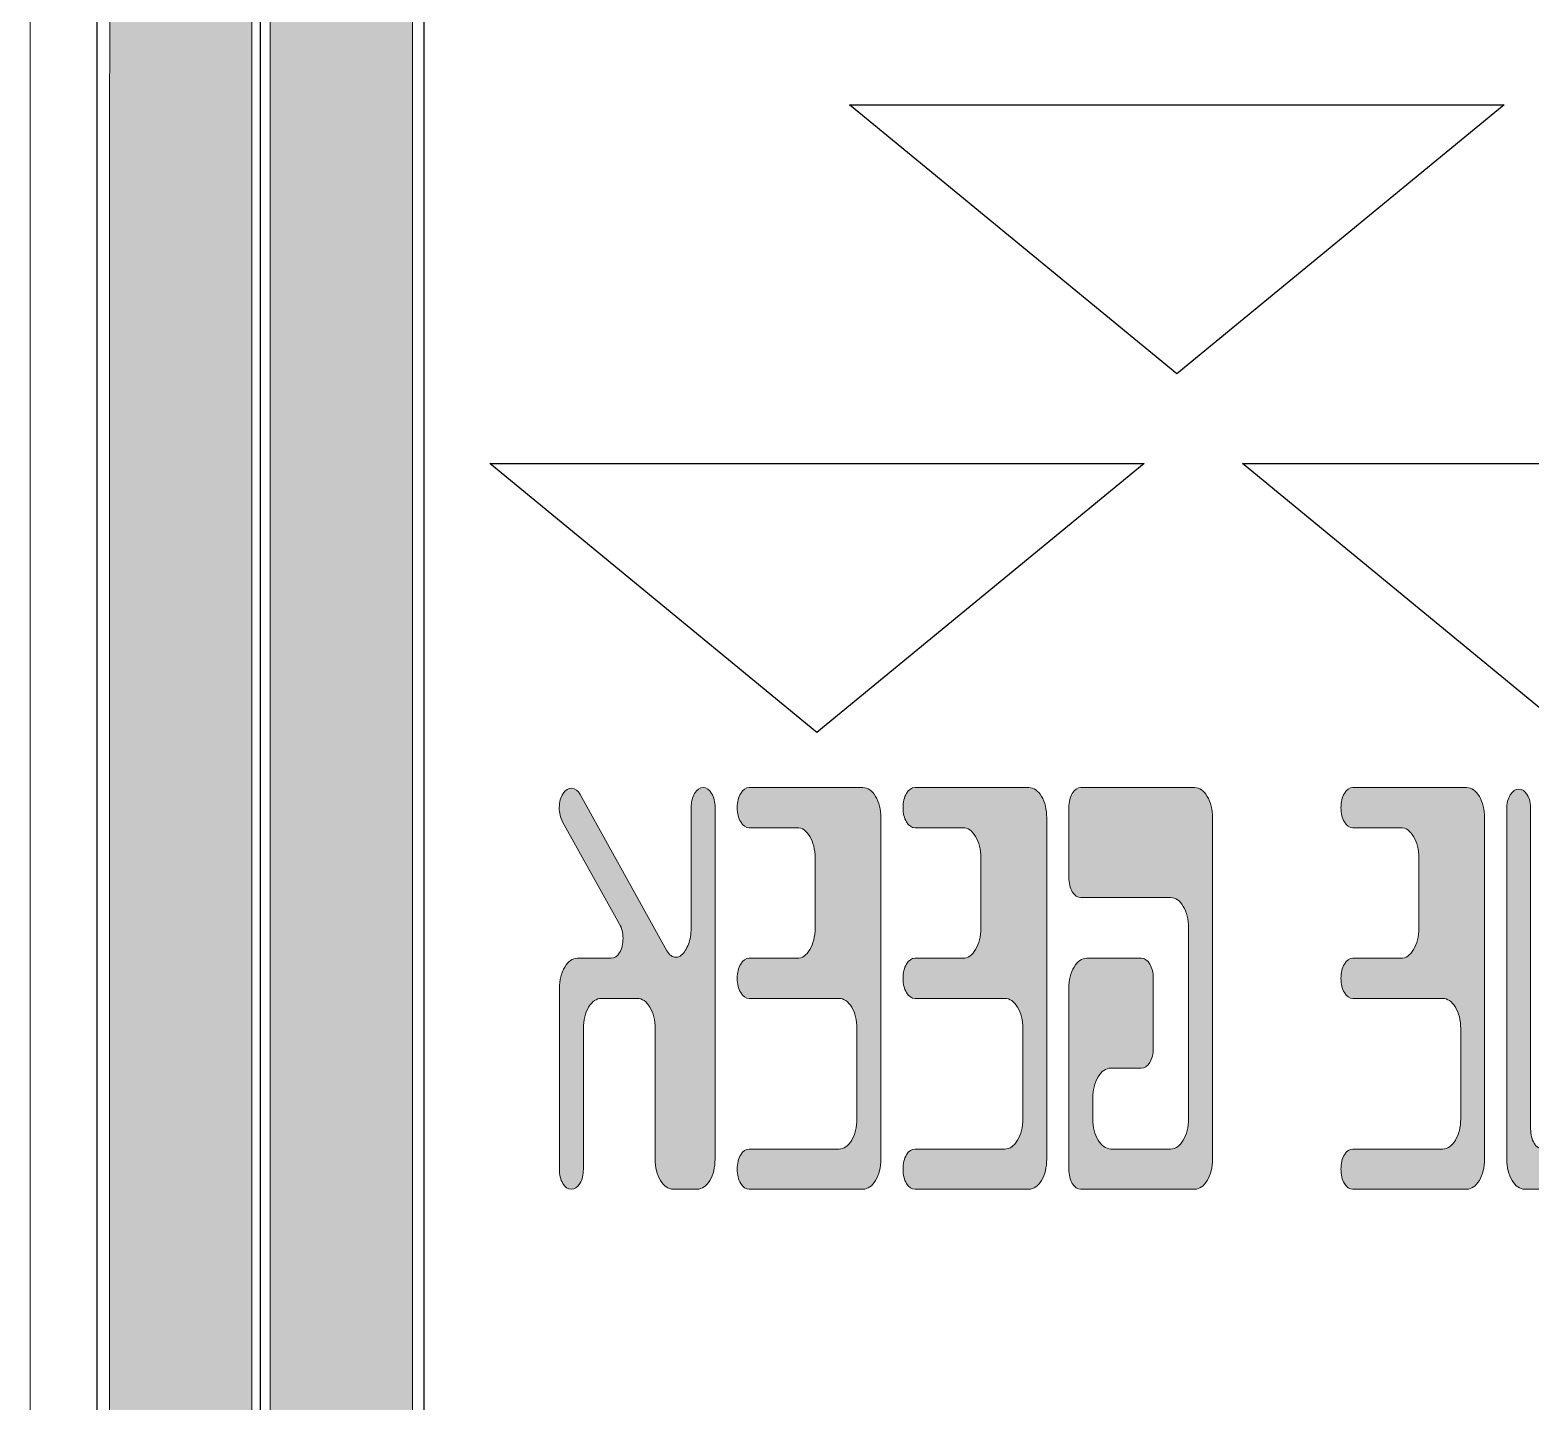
# Model space of a CAD drawing. Header units: millimetres. Extents: x 0 to 62, y -117 to 0.
# Drawn here: x 0 to 22.37, y -96.54 to -76.09 of the extents above; entities that cross this region are included whole.
import ezdxf

# ---------------------------------------------------------------- set-up
doc = ezdxf.new("R2010")
doc.units = ezdxf.units.MM
doc.header["$MEASUREMENT"] = 0
doc.layers.add('GLOSS-V', color=7, linetype='Continuous')
doc.layers.add('Layer 4', color=7, linetype='Continuous')

# ---------------------------------------------------------------- blocks, each defined once
blk = doc.blocks.new('block 3')
at = {"layer": 'GLOSS-V', "true_color": 0x010101}
h = blk.add_hatch(color=178, dxfattribs=at)
h.dxf.hatch_style = 2
edge = h.paths.add_edge_path()
edge.add_spline(control_points=[(7.892, -93.072), (7.892, -93.072), (7.892, -90.377), (7.892, -90.377), (7.892, -90.253), (7.918, -90.146), (7.971, -90.059), (8.023, -89.972), (8.086, -89.928), (8.16, -89.928), (8.16, -89.928), (8.661, -89.928), (8.661, -89.928), (8.712, -89.928), (8.755, -89.899), (8.789, -89.842), (8.823, -89.785), (8.84, -89.714), (8.84, -89.629), (8.84, -89.549), (8.823, -89.479), (8.786, -89.419), (8.786, -89.419), (7.937, -87.892), (7.937, -87.892), (7.904, -87.832), (7.889, -87.761), (7.89, -87.679), (7.891, -87.597), (7.91, -87.528), (7.946, -87.473), (7.982, -87.418), (8.025, -87.392), (8.076, -87.394), (8.126, -87.397), (8.168, -87.428), (8.201, -87.488), (8.201, -87.488), (9.493, -89.816), (9.493, -89.816), (9.532, -89.881), (9.577, -89.913), (9.627, -89.913), (9.66, -89.913), (9.687, -89.903), (9.708, -89.883), (9.752, -89.843), (9.788, -89.788), (9.815, -89.719), (9.842, -89.649), (9.855, -89.569), (9.855, -89.479), (9.855, -89.479), (9.855, -87.683), (9.855, -87.683), (9.855, -87.598), (9.873, -87.527), (9.907, -87.47), (9.941, -87.412), (9.983, -87.383), (10.034, -87.383), (10.084, -87.383), (10.127, -87.412), (10.161, -87.47), (10.195, -87.527), (10.212, -87.598), (10.212, -87.683), (10.212, -87.683), (10.212, -92.922), (10.212, -92.922), (10.212, -93.047), (10.186, -93.153), (10.134, -93.24), (10.082, -93.327), (10.019, -93.371), (9.945, -93.371), (9.945, -93.371), (9.588, -93.371), (9.588, -93.371), (9.513, -93.371), (9.45, -93.327), (9.398, -93.24), (9.346, -93.153), (9.32, -93.047), (9.32, -92.922), (9.32, -92.922), (9.32, -90.976), (9.32, -90.976), (9.32, -90.851), (9.294, -90.745), (9.242, -90.658), (9.19, -90.571), (9.127, -90.527), (9.052, -90.527), (9.052, -90.527), (8.517, -90.527), (8.517, -90.527), (8.443, -90.527), (8.379, -90.571), (8.327, -90.658), (8.275, -90.745), (8.249, -90.851), (8.249, -90.976), (8.249, -90.976), (8.249, -93.072), (8.249, -93.072), (8.249, -93.156), (8.232, -93.228), (8.197, -93.285), (8.162, -93.342), (8.119, -93.371), (8.068, -93.371), (8.017, -93.371), (7.975, -93.342), (7.942, -93.285), (7.909, -93.228), (7.892, -93.156), (7.892, -93.072)], knot_values=[0, 0, 0, 0, 1, 1, 1, 2, 2, 2, 3, 3, 3, 4, 4, 4, 5, 5, 5, 6, 6, 6, 7, 7, 7, 8, 8, 8, 9, 9, 9, 10, 10, 10, 11, 11, 11, 12, 12, 12, 13, 13, 13, 14, 14, 14, 15, 15, 15, 16, 16, 16, 17, 17, 17, 18, 18, 18, 19, 19, 19, 20, 20, 20, 21, 21, 21, 22, 22, 22, 23, 23, 23, 24, 24, 24, 25, 25, 25, 26, 26, 26, 27, 27, 27, 28, 28, 28, 29, 29, 29, 30, 30, 30, 31, 31, 31, 32, 32, 32, 33, 33, 33, 34, 34, 34, 35, 35, 35, 36, 36, 36, 37, 37, 37, 38, 38, 38, 39, 39, 39, 39], degree=3, periodic=1)
h = blk.add_hatch(color=178, dxfattribs=at)
h.dxf.hatch_style = 2
edge = h.paths.add_edge_path()
edge.add_spline(control_points=[(10.594, -92.858), (10.628, -92.801), (10.67, -92.772), (10.721, -92.772), (10.721, -92.772), (12.06, -92.772), (12.06, -92.772), (12.134, -92.772), (12.197, -92.729), (12.249, -92.641), (12.301, -92.554), (12.327, -92.448), (12.327, -92.323), (12.327, -92.323), (12.327, -90.976), (12.327, -90.976), (12.327, -90.851), (12.301, -90.745), (12.249, -90.658), (12.197, -90.571), (12.134, -90.527), (12.06, -90.527), (12.06, -90.527), (10.721, -90.527), (10.721, -90.527), (10.67, -90.527), (10.628, -90.498), (10.594, -90.441), (10.56, -90.383), (10.542, -90.312), (10.542, -90.227), (10.542, -90.143), (10.56, -90.072), (10.594, -90.014), (10.628, -89.957), (10.67, -89.928), (10.721, -89.928), (10.721, -89.928), (11.435, -89.928), (11.435, -89.928), (11.509, -89.928), (11.572, -89.885), (11.624, -89.797), (11.676, -89.71), (11.703, -89.604), (11.703, -89.479), (11.703, -89.479), (11.703, -88.431), (11.703, -88.431), (11.703, -88.306), (11.676, -88.2), (11.624, -88.113), (11.572, -88.026), (11.509, -87.982), (11.435, -87.982), (11.435, -87.982), (10.721, -87.982), (10.721, -87.982), (10.67, -87.982), (10.628, -87.954), (10.594, -87.896), (10.56, -87.839), (10.542, -87.768), (10.542, -87.683), (10.542, -87.598), (10.56, -87.527), (10.594, -87.47), (10.628, -87.412), (10.67, -87.383), (10.721, -87.383), (10.721, -87.383), (12.416, -87.383), (12.416, -87.383), (12.491, -87.383), (12.554, -87.427), (12.606, -87.514), (12.658, -87.602), (12.684, -87.708), (12.684, -87.832), (12.684, -87.832), (12.684, -92.922), (12.684, -92.922), (12.684, -93.047), (12.658, -93.153), (12.606, -93.24), (12.554, -93.327), (12.491, -93.371), (12.416, -93.371), (12.416, -93.371), (10.721, -93.371), (10.721, -93.371), (10.67, -93.371), (10.628, -93.342), (10.594, -93.285), (10.56, -93.228), (10.542, -93.156), (10.542, -93.072), (10.542, -92.987), (10.56, -92.916), (10.594, -92.858)], knot_values=[0, 0, 0, 0, 1, 1, 1, 2, 2, 2, 3, 3, 3, 4, 4, 4, 5, 5, 5, 6, 6, 6, 7, 7, 7, 8, 8, 8, 9, 9, 9, 10, 10, 10, 11, 11, 11, 12, 12, 12, 13, 13, 13, 14, 14, 14, 15, 15, 15, 16, 16, 16, 17, 17, 17, 18, 18, 18, 19, 19, 19, 20, 20, 20, 21, 21, 21, 22, 22, 22, 23, 23, 23, 24, 24, 24, 25, 25, 25, 26, 26, 26, 27, 27, 27, 28, 28, 28, 29, 29, 29, 30, 30, 30, 31, 31, 31, 32, 32, 32, 33, 33, 33, 33], degree=3, periodic=1)
h = blk.add_hatch(color=178, dxfattribs=at)
h.dxf.hatch_style = 2
edge = h.paths.add_edge_path()
edge.add_spline(control_points=[(13.066, -92.858), (13.1, -92.801), (13.142, -92.772), (13.193, -92.772), (13.193, -92.772), (14.531, -92.772), (14.531, -92.772), (14.606, -92.772), (14.669, -92.729), (14.721, -92.641), (14.773, -92.554), (14.799, -92.448), (14.799, -92.323), (14.799, -92.323), (14.799, -90.976), (14.799, -90.976), (14.799, -90.851), (14.773, -90.745), (14.721, -90.658), (14.669, -90.571), (14.606, -90.527), (14.531, -90.527), (14.531, -90.527), (13.193, -90.527), (13.193, -90.527), (13.142, -90.527), (13.1, -90.498), (13.066, -90.441), (13.031, -90.383), (13.014, -90.312), (13.014, -90.227), (13.014, -90.143), (13.031, -90.072), (13.066, -90.014), (13.1, -89.957), (13.142, -89.928), (13.193, -89.928), (13.193, -89.928), (13.907, -89.928), (13.907, -89.928), (13.981, -89.928), (14.044, -89.885), (14.096, -89.797), (14.148, -89.71), (14.175, -89.604), (14.175, -89.479), (14.175, -89.479), (14.175, -88.431), (14.175, -88.431), (14.175, -88.306), (14.148, -88.2), (14.096, -88.113), (14.044, -88.026), (13.981, -87.982), (13.907, -87.982), (13.907, -87.982), (13.193, -87.982), (13.193, -87.982), (13.142, -87.982), (13.1, -87.954), (13.066, -87.896), (13.031, -87.839), (13.014, -87.768), (13.014, -87.683), (13.014, -87.598), (13.031, -87.527), (13.066, -87.47), (13.1, -87.412), (13.142, -87.383), (13.193, -87.383), (13.193, -87.383), (14.888, -87.383), (14.888, -87.383), (14.963, -87.383), (15.026, -87.427), (15.078, -87.514), (15.13, -87.602), (15.156, -87.708), (15.156, -87.832), (15.156, -87.832), (15.156, -92.922), (15.156, -92.922), (15.156, -93.047), (15.13, -93.153), (15.078, -93.24), (15.026, -93.327), (14.963, -93.371), (14.888, -93.371), (14.888, -93.371), (13.193, -93.371), (13.193, -93.371), (13.142, -93.371), (13.1, -93.342), (13.066, -93.285), (13.031, -93.228), (13.014, -93.156), (13.014, -93.072), (13.014, -92.987), (13.031, -92.916), (13.066, -92.858)], knot_values=[0, 0, 0, 0, 1, 1, 1, 2, 2, 2, 3, 3, 3, 4, 4, 4, 5, 5, 5, 6, 6, 6, 7, 7, 7, 8, 8, 8, 9, 9, 9, 10, 10, 10, 11, 11, 11, 12, 12, 12, 13, 13, 13, 14, 14, 14, 15, 15, 15, 16, 16, 16, 17, 17, 17, 18, 18, 18, 19, 19, 19, 20, 20, 20, 21, 21, 21, 22, 22, 22, 23, 23, 23, 24, 24, 24, 25, 25, 25, 26, 26, 26, 27, 27, 27, 28, 28, 28, 29, 29, 29, 30, 30, 30, 31, 31, 31, 32, 32, 32, 33, 33, 33, 33], degree=3, periodic=1)
h = blk.add_hatch(color=178, dxfattribs=at)
h.dxf.hatch_style = 2
edge = h.paths.add_edge_path()
edge.add_spline(control_points=[(15.486, -93.072), (15.486, -93.072), (15.486, -90.376), (15.486, -90.376), (15.486, -90.252), (15.512, -90.146), (15.564, -90.059), (15.616, -89.972), (15.679, -89.928), (15.754, -89.928), (15.754, -89.928), (16.566, -89.928), (16.566, -89.928), (16.616, -89.928), (16.659, -89.957), (16.693, -90.014), (16.727, -90.071), (16.744, -90.142), (16.744, -90.226), (16.744, -90.226), (16.744, -91.269), (16.744, -91.269), (16.744, -91.354), (16.727, -91.425), (16.693, -91.482), (16.659, -91.539), (16.616, -91.567), (16.566, -91.567), (16.566, -91.567), (16.111, -91.567), (16.111, -91.567), (16.036, -91.567), (15.973, -91.611), (15.921, -91.698), (15.869, -91.786), (15.843, -91.892), (15.843, -92.016), (15.843, -92.016), (15.843, -92.323), (15.843, -92.323), (15.843, -92.448), (15.869, -92.553), (15.921, -92.638), (15.973, -92.722), (16.036, -92.767), (16.111, -92.772), (16.111, -92.772), (17.003, -92.772), (17.003, -92.772), (17.077, -92.772), (17.14, -92.729), (17.192, -92.641), (17.244, -92.554), (17.271, -92.447), (17.271, -92.322), (17.271, -92.322), (17.271, -89.473), (17.271, -89.473), (17.271, -89.348), (17.244, -89.241), (17.192, -89.154), (17.14, -89.066), (17.077, -89.023), (17.003, -89.023), (17.003, -89.023), (15.664, -89.023), (15.664, -89.023), (15.614, -89.023), (15.571, -88.994), (15.537, -88.937), (15.503, -88.88), (15.486, -88.809), (15.486, -88.725), (15.486, -88.725), (15.486, -87.681), (15.486, -87.681), (15.486, -87.597), (15.503, -87.526), (15.537, -87.469), (15.571, -87.412), (15.614, -87.383), (15.664, -87.383), (15.664, -87.383), (17.36, -87.383), (17.36, -87.383), (17.434, -87.383), (17.497, -87.427), (17.549, -87.514), (17.602, -87.602), (17.628, -87.708), (17.628, -87.832), (17.628, -87.832), (17.628, -92.922), (17.628, -92.922), (17.628, -93.047), (17.602, -93.153), (17.549, -93.24), (17.497, -93.327), (17.434, -93.371), (17.36, -93.371), (17.36, -93.371), (15.664, -93.371), (15.664, -93.371), (15.614, -93.371), (15.571, -93.342), (15.537, -93.285), (15.503, -93.228), (15.486, -93.157), (15.486, -93.072)], knot_values=[0, 0, 0, 0, 1, 1, 1, 2, 2, 2, 3, 3, 3, 4, 4, 4, 5, 5, 5, 6, 6, 6, 7, 7, 7, 8, 8, 8, 9, 9, 9, 10, 10, 10, 11, 11, 11, 12, 12, 12, 13, 13, 13, 14, 14, 14, 15, 15, 15, 16, 16, 16, 17, 17, 17, 18, 18, 18, 19, 19, 19, 20, 20, 20, 21, 21, 21, 22, 22, 22, 23, 23, 23, 24, 24, 24, 25, 25, 25, 26, 26, 26, 27, 27, 27, 28, 28, 28, 29, 29, 29, 30, 30, 30, 31, 31, 31, 32, 32, 32, 33, 33, 33, 34, 34, 34, 35, 35, 35, 36, 36, 36, 36], degree=3, periodic=1)
h = blk.add_hatch(color=178, dxfattribs=at)
h.dxf.hatch_style = 2
edge = h.paths.add_edge_path()
edge.add_spline(control_points=[(19.593, -92.858), (19.627, -92.801), (19.67, -92.772), (19.72, -92.772), (19.72, -92.772), (21.059, -92.772), (21.059, -92.772), (21.133, -92.772), (21.196, -92.729), (21.248, -92.641), (21.3, -92.554), (21.327, -92.448), (21.327, -92.323), (21.327, -92.323), (21.327, -90.976), (21.327, -90.976), (21.327, -90.851), (21.3, -90.745), (21.248, -90.658), (21.196, -90.571), (21.133, -90.527), (21.059, -90.527), (21.059, -90.527), (19.72, -90.527), (19.72, -90.527), (19.67, -90.527), (19.627, -90.498), (19.593, -90.441), (19.559, -90.383), (19.542, -90.312), (19.542, -90.227), (19.542, -90.143), (19.559, -90.072), (19.593, -90.014), (19.627, -89.957), (19.67, -89.928), (19.72, -89.928), (19.72, -89.928), (20.434, -89.928), (20.434, -89.928), (20.509, -89.928), (20.572, -89.885), (20.624, -89.797), (20.676, -89.71), (20.702, -89.604), (20.702, -89.479), (20.702, -89.479), (20.702, -88.431), (20.702, -88.431), (20.702, -88.306), (20.676, -88.2), (20.624, -88.113), (20.572, -88.026), (20.509, -87.982), (20.434, -87.982), (20.434, -87.982), (19.72, -87.982), (19.72, -87.982), (19.67, -87.982), (19.627, -87.954), (19.593, -87.896), (19.559, -87.839), (19.542, -87.768), (19.542, -87.683), (19.542, -87.598), (19.559, -87.527), (19.593, -87.47), (19.627, -87.412), (19.67, -87.383), (19.72, -87.383), (19.72, -87.383), (21.416, -87.383), (21.416, -87.383), (21.49, -87.383), (21.553, -87.427), (21.605, -87.514), (21.658, -87.602), (21.683, -87.708), (21.683, -87.832), (21.683, -87.832), (21.683, -92.922), (21.683, -92.922), (21.683, -93.047), (21.658, -93.153), (21.605, -93.24), (21.553, -93.327), (21.49, -93.371), (21.416, -93.371), (21.416, -93.371), (19.72, -93.371), (19.72, -93.371), (19.67, -93.371), (19.627, -93.342), (19.593, -93.285), (19.559, -93.228), (19.542, -93.156), (19.542, -93.072), (19.542, -92.987), (19.559, -92.916), (19.593, -92.858)], knot_values=[0, 0, 0, 0, 1, 1, 1, 2, 2, 2, 3, 3, 3, 4, 4, 4, 5, 5, 5, 6, 6, 6, 7, 7, 7, 8, 8, 8, 9, 9, 9, 10, 10, 10, 11, 11, 11, 12, 12, 12, 13, 13, 13, 14, 14, 14, 15, 15, 15, 16, 16, 16, 17, 17, 17, 18, 18, 18, 19, 19, 19, 20, 20, 20, 21, 21, 21, 22, 22, 22, 23, 23, 23, 24, 24, 24, 25, 25, 25, 26, 26, 26, 27, 27, 27, 28, 28, 28, 29, 29, 29, 30, 30, 30, 31, 31, 31, 32, 32, 32, 33, 33, 33, 33], degree=3, periodic=1)
h = blk.add_hatch(color=178, dxfattribs=at)
h.dxf.hatch_style = 2
edge = h.paths.add_edge_path()
edge.add_spline(control_points=[(22.013, -92.922), (22.013, -92.922), (22.013, -87.705), (22.013, -87.705), (22.013, -87.62), (22.031, -87.549), (22.065, -87.492), (22.099, -87.434), (22.142, -87.406), (22.192, -87.406), (22.243, -87.406), (22.285, -87.434), (22.319, -87.492), (22.354, -87.549), (22.37, -87.62), (22.37, -87.705), (22.37, -87.705), (22.37, -92.473), (22.37, -92.473), (22.37, -92.558), (22.388, -92.629), (22.422, -92.686), (22.456, -92.744), (22.499, -92.772), (22.549, -92.772), (22.549, -92.772), (22.598, -92.772), (22.598, -92.772), (22.643, -92.772), (22.682, -92.747), (22.716, -92.698), (22.75, -92.648), (22.771, -92.585), (22.777, -92.51), (22.777, -92.51), (23.169, -87.772), (23.169, -87.772), (23.178, -87.668), (23.208, -87.581), (23.259, -87.511), (23.309, -87.441), (23.367, -87.406), (23.433, -87.406), (23.433, -87.406), (24.236, -87.406), (24.236, -87.406), (24.31, -87.406), (24.373, -87.448), (24.425, -87.533), (24.477, -87.618), (24.503, -87.725), (24.503, -87.855), (24.503, -87.855), (24.503, -93.072), (24.503, -93.072), (24.503, -93.156), (24.486, -93.228), (24.452, -93.285), (24.418, -93.342), (24.375, -93.371), (24.325, -93.371), (24.274, -93.371), (24.232, -93.342), (24.198, -93.285), (24.164, -93.227), (24.146, -93.156), (24.146, -93.071), (24.146, -93.071), (24.146, -89.337), (24.146, -89.337), (24.146, -89.252), (24.129, -89.182), (24.095, -89.127), (24.061, -89.072), (24.019, -89.045), (23.968, -89.045), (23.968, -89.045), (23.575, -89.045), (23.575, -89.045), (23.533, -89.045), (23.496, -89.067), (23.461, -89.113), (23.427, -89.157), (23.407, -89.215), (23.401, -89.285), (23.401, -89.285), (23.093, -92.974), (23.093, -92.974), (23.085, -93.089), (23.055, -93.184), (23.006, -93.259), (22.957, -93.333), (22.899, -93.371), (22.83, -93.371), (22.83, -93.371), (22.281, -93.371), (22.281, -93.371), (22.207, -93.371), (22.144, -93.327), (22.092, -93.24), (22.04, -93.153), (22.013, -93.047), (22.013, -92.922)], knot_values=[0, 0, 0, 0, 1, 1, 1, 2, 2, 2, 3, 3, 3, 4, 4, 4, 5, 5, 5, 6, 6, 6, 7, 7, 7, 8, 8, 8, 9, 9, 9, 10, 10, 10, 11, 11, 11, 12, 12, 12, 13, 13, 13, 14, 14, 14, 15, 15, 15, 16, 16, 16, 17, 17, 17, 18, 18, 18, 19, 19, 19, 20, 20, 20, 21, 21, 21, 22, 22, 22, 23, 23, 23, 24, 24, 24, 25, 25, 25, 26, 26, 26, 27, 27, 27, 28, 28, 28, 29, 29, 29, 30, 30, 30, 31, 31, 31, 32, 32, 32, 33, 33, 33, 34, 34, 34, 34], degree=3, periodic=1)
at = {"layer": 'GLOSS-V', "lineweight": 0}
for points, knots in [([(7.892, -93.072), (7.892, -93.072), (7.892, -90.377), (7.892, -90.377), (7.892, -90.253), (7.918, -90.146), (7.971, -90.059), (8.023, -89.972), (8.086, -89.928), (8.16, -89.928), (8.16, -89.928), (8.661, -89.928), (8.661, -89.928), (8.712, -89.928), (8.755, -89.899), (8.789, -89.842), (8.823, -89.785), (8.84, -89.714), (8.84, -89.629), (8.84, -89.549), (8.823, -89.479), (8.786, -89.419), (8.786, -89.419), (7.937, -87.892), (7.937, -87.892), (7.904, -87.832), (7.889, -87.761), (7.89, -87.679), (7.891, -87.597), (7.91, -87.528), (7.946, -87.473), (7.982, -87.418), (8.025, -87.392), (8.076, -87.394), (8.126, -87.397), (8.168, -87.428), (8.201, -87.488), (8.201, -87.488), (9.493, -89.816), (9.493, -89.816), (9.532, -89.881), (9.577, -89.913), (9.627, -89.913), (9.66, -89.913), (9.687, -89.903), (9.708, -89.883), (9.752, -89.843), (9.788, -89.788), (9.815, -89.719), (9.842, -89.649), (9.855, -89.569), (9.855, -89.479), (9.855, -89.479), (9.855, -87.683), (9.855, -87.683), (9.855, -87.598), (9.873, -87.527), (9.907, -87.47), (9.941, -87.412), (9.983, -87.383), (10.034, -87.383), (10.084, -87.383), (10.127, -87.412), (10.161, -87.47), (10.195, -87.527), (10.212, -87.598), (10.212, -87.683), (10.212, -87.683), (10.212, -92.922), (10.212, -92.922), (10.212, -93.047), (10.186, -93.153), (10.134, -93.24), (10.082, -93.327), (10.019, -93.371), (9.945, -93.371), (9.945, -93.371), (9.588, -93.371), (9.588, -93.371), (9.513, -93.371), (9.45, -93.327), (9.398, -93.24), (9.346, -93.153), (9.32, -93.047), (9.32, -92.922), (9.32, -92.922), (9.32, -90.976), (9.32, -90.976), (9.32, -90.851), (9.294, -90.745), (9.242, -90.658), (9.19, -90.571), (9.127, -90.527), (9.052, -90.527), (9.052, -90.527), (8.517, -90.527), (8.517, -90.527), (8.443, -90.527), (8.379, -90.571), (8.327, -90.658), (8.275, -90.745), (8.249, -90.851), (8.249, -90.976), (8.249, -90.976), (8.249, -93.072), (8.249, -93.072), (8.249, -93.156), (8.232, -93.228), (8.197, -93.285), (8.162, -93.342), (8.119, -93.371), (8.068, -93.371), (8.017, -93.371), (7.975, -93.342), (7.942, -93.285), (7.909, -93.228), (7.892, -93.156), (7.892, -93.072)], [0, 0, 0, 0, 1, 1, 1, 2, 2, 2, 3, 3, 3, 4, 4, 4, 5, 5, 5, 6, 6, 6, 7, 7, 7, 8, 8, 8, 9, 9, 9, 10, 10, 10, 11, 11, 11, 12, 12, 12, 13, 13, 13, 14, 14, 14, 15, 15, 15, 16, 16, 16, 17, 17, 17, 18, 18, 18, 19, 19, 19, 20, 20, 20, 21, 21, 21, 22, 22, 22, 23, 23, 23, 24, 24, 24, 25, 25, 25, 26, 26, 26, 27, 27, 27, 28, 28, 28, 29, 29, 29, 30, 30, 30, 31, 31, 31, 32, 32, 32, 33, 33, 33, 34, 34, 34, 35, 35, 35, 36, 36, 36, 37, 37, 37, 38, 38, 38, 39, 39, 39, 39]), ([(10.594, -92.858), (10.628, -92.801), (10.67, -92.772), (10.721, -92.772), (10.721, -92.772), (12.06, -92.772), (12.06, -92.772), (12.134, -92.772), (12.197, -92.729), (12.249, -92.641), (12.301, -92.554), (12.327, -92.448), (12.327, -92.323), (12.327, -92.323), (12.327, -90.976), (12.327, -90.976), (12.327, -90.851), (12.301, -90.745), (12.249, -90.658), (12.197, -90.571), (12.134, -90.527), (12.06, -90.527), (12.06, -90.527), (10.721, -90.527), (10.721, -90.527), (10.67, -90.527), (10.628, -90.498), (10.594, -90.441), (10.56, -90.383), (10.542, -90.312), (10.542, -90.227), (10.542, -90.143), (10.56, -90.072), (10.594, -90.014), (10.628, -89.957), (10.67, -89.928), (10.721, -89.928), (10.721, -89.928), (11.435, -89.928), (11.435, -89.928), (11.509, -89.928), (11.572, -89.885), (11.624, -89.797), (11.676, -89.71), (11.703, -89.604), (11.703, -89.479), (11.703, -89.479), (11.703, -88.431), (11.703, -88.431), (11.703, -88.306), (11.676, -88.2), (11.624, -88.113), (11.572, -88.026), (11.509, -87.982), (11.435, -87.982), (11.435, -87.982), (10.721, -87.982), (10.721, -87.982), (10.67, -87.982), (10.628, -87.954), (10.594, -87.896), (10.56, -87.839), (10.542, -87.768), (10.542, -87.683), (10.542, -87.598), (10.56, -87.527), (10.594, -87.47), (10.628, -87.412), (10.67, -87.383), (10.721, -87.383), (10.721, -87.383), (12.416, -87.383), (12.416, -87.383), (12.491, -87.383), (12.554, -87.427), (12.606, -87.514), (12.658, -87.602), (12.684, -87.708), (12.684, -87.832), (12.684, -87.832), (12.684, -92.922), (12.684, -92.922), (12.684, -93.047), (12.658, -93.153), (12.606, -93.24), (12.554, -93.327), (12.491, -93.371), (12.416, -93.371), (12.416, -93.371), (10.721, -93.371), (10.721, -93.371), (10.67, -93.371), (10.628, -93.342), (10.594, -93.285), (10.56, -93.228), (10.542, -93.156), (10.542, -93.072), (10.542, -92.987), (10.56, -92.916), (10.594, -92.858)], [0, 0, 0, 0, 1, 1, 1, 2, 2, 2, 3, 3, 3, 4, 4, 4, 5, 5, 5, 6, 6, 6, 7, 7, 7, 8, 8, 8, 9, 9, 9, 10, 10, 10, 11, 11, 11, 12, 12, 12, 13, 13, 13, 14, 14, 14, 15, 15, 15, 16, 16, 16, 17, 17, 17, 18, 18, 18, 19, 19, 19, 20, 20, 20, 21, 21, 21, 22, 22, 22, 23, 23, 23, 24, 24, 24, 25, 25, 25, 26, 26, 26, 27, 27, 27, 28, 28, 28, 29, 29, 29, 30, 30, 30, 31, 31, 31, 32, 32, 32, 33, 33, 33, 33]), ([(13.066, -92.858), (13.1, -92.801), (13.142, -92.772), (13.193, -92.772), (13.193, -92.772), (14.531, -92.772), (14.531, -92.772), (14.606, -92.772), (14.669, -92.729), (14.721, -92.641), (14.773, -92.554), (14.799, -92.448), (14.799, -92.323), (14.799, -92.323), (14.799, -90.976), (14.799, -90.976), (14.799, -90.851), (14.773, -90.745), (14.721, -90.658), (14.669, -90.571), (14.606, -90.527), (14.531, -90.527), (14.531, -90.527), (13.193, -90.527), (13.193, -90.527), (13.142, -90.527), (13.1, -90.498), (13.066, -90.441), (13.031, -90.383), (13.014, -90.312), (13.014, -90.227), (13.014, -90.143), (13.031, -90.072), (13.066, -90.014), (13.1, -89.957), (13.142, -89.928), (13.193, -89.928), (13.193, -89.928), (13.907, -89.928), (13.907, -89.928), (13.981, -89.928), (14.044, -89.885), (14.096, -89.797), (14.148, -89.71), (14.175, -89.604), (14.175, -89.479), (14.175, -89.479), (14.175, -88.431), (14.175, -88.431), (14.175, -88.306), (14.148, -88.2), (14.096, -88.113), (14.044, -88.026), (13.981, -87.982), (13.907, -87.982), (13.907, -87.982), (13.193, -87.982), (13.193, -87.982), (13.142, -87.982), (13.1, -87.954), (13.066, -87.896), (13.031, -87.839), (13.014, -87.768), (13.014, -87.683), (13.014, -87.598), (13.031, -87.527), (13.066, -87.47), (13.1, -87.412), (13.142, -87.383), (13.193, -87.383), (13.193, -87.383), (14.888, -87.383), (14.888, -87.383), (14.963, -87.383), (15.026, -87.427), (15.078, -87.514), (15.13, -87.602), (15.156, -87.708), (15.156, -87.832), (15.156, -87.832), (15.156, -92.922), (15.156, -92.922), (15.156, -93.047), (15.13, -93.153), (15.078, -93.24), (15.026, -93.327), (14.963, -93.371), (14.888, -93.371), (14.888, -93.371), (13.193, -93.371), (13.193, -93.371), (13.142, -93.371), (13.1, -93.342), (13.066, -93.285), (13.031, -93.228), (13.014, -93.156), (13.014, -93.072), (13.014, -92.987), (13.031, -92.916), (13.066, -92.858)], [0, 0, 0, 0, 1, 1, 1, 2, 2, 2, 3, 3, 3, 4, 4, 4, 5, 5, 5, 6, 6, 6, 7, 7, 7, 8, 8, 8, 9, 9, 9, 10, 10, 10, 11, 11, 11, 12, 12, 12, 13, 13, 13, 14, 14, 14, 15, 15, 15, 16, 16, 16, 17, 17, 17, 18, 18, 18, 19, 19, 19, 20, 20, 20, 21, 21, 21, 22, 22, 22, 23, 23, 23, 24, 24, 24, 25, 25, 25, 26, 26, 26, 27, 27, 27, 28, 28, 28, 29, 29, 29, 30, 30, 30, 31, 31, 31, 32, 32, 32, 33, 33, 33, 33]), ([(15.486, -93.072), (15.486, -93.072), (15.486, -90.376), (15.486, -90.376), (15.486, -90.252), (15.512, -90.146), (15.564, -90.059), (15.616, -89.972), (15.679, -89.928), (15.754, -89.928), (15.754, -89.928), (16.566, -89.928), (16.566, -89.928), (16.616, -89.928), (16.659, -89.957), (16.693, -90.014), (16.727, -90.071), (16.744, -90.142), (16.744, -90.226), (16.744, -90.226), (16.744, -91.269), (16.744, -91.269), (16.744, -91.354), (16.727, -91.425), (16.693, -91.482), (16.659, -91.539), (16.616, -91.567), (16.566, -91.567), (16.566, -91.567), (16.111, -91.567), (16.111, -91.567), (16.036, -91.567), (15.973, -91.611), (15.921, -91.698), (15.869, -91.786), (15.843, -91.892), (15.843, -92.016), (15.843, -92.016), (15.843, -92.323), (15.843, -92.323), (15.843, -92.448), (15.869, -92.553), (15.921, -92.638), (15.973, -92.722), (16.036, -92.767), (16.111, -92.772), (16.111, -92.772), (17.003, -92.772), (17.003, -92.772), (17.077, -92.772), (17.14, -92.729), (17.192, -92.641), (17.244, -92.554), (17.271, -92.447), (17.271, -92.322), (17.271, -92.322), (17.271, -89.473), (17.271, -89.473), (17.271, -89.348), (17.244, -89.241), (17.192, -89.154), (17.14, -89.066), (17.077, -89.023), (17.003, -89.023), (17.003, -89.023), (15.664, -89.023), (15.664, -89.023), (15.614, -89.023), (15.571, -88.994), (15.537, -88.937), (15.503, -88.88), (15.486, -88.809), (15.486, -88.725), (15.486, -88.725), (15.486, -87.681), (15.486, -87.681), (15.486, -87.597), (15.503, -87.526), (15.537, -87.469), (15.571, -87.412), (15.614, -87.383), (15.664, -87.383), (15.664, -87.383), (17.36, -87.383), (17.36, -87.383), (17.434, -87.383), (17.497, -87.427), (17.549, -87.514), (17.602, -87.602), (17.628, -87.708), (17.628, -87.832), (17.628, -87.832), (17.628, -92.922), (17.628, -92.922), (17.628, -93.047), (17.602, -93.153), (17.549, -93.24), (17.497, -93.327), (17.434, -93.371), (17.36, -93.371), (17.36, -93.371), (15.664, -93.371), (15.664, -93.371), (15.614, -93.371), (15.571, -93.342), (15.537, -93.285), (15.503, -93.228), (15.486, -93.157), (15.486, -93.072)], [0, 0, 0, 0, 1, 1, 1, 2, 2, 2, 3, 3, 3, 4, 4, 4, 5, 5, 5, 6, 6, 6, 7, 7, 7, 8, 8, 8, 9, 9, 9, 10, 10, 10, 11, 11, 11, 12, 12, 12, 13, 13, 13, 14, 14, 14, 15, 15, 15, 16, 16, 16, 17, 17, 17, 18, 18, 18, 19, 19, 19, 20, 20, 20, 21, 21, 21, 22, 22, 22, 23, 23, 23, 24, 24, 24, 25, 25, 25, 26, 26, 26, 27, 27, 27, 28, 28, 28, 29, 29, 29, 30, 30, 30, 31, 31, 31, 32, 32, 32, 33, 33, 33, 34, 34, 34, 35, 35, 35, 36, 36, 36, 36]), ([(19.593, -92.858), (19.627, -92.801), (19.67, -92.772), (19.72, -92.772), (19.72, -92.772), (21.059, -92.772), (21.059, -92.772), (21.133, -92.772), (21.196, -92.729), (21.248, -92.641), (21.3, -92.554), (21.327, -92.448), (21.327, -92.323), (21.327, -92.323), (21.327, -90.976), (21.327, -90.976), (21.327, -90.851), (21.3, -90.745), (21.248, -90.658), (21.196, -90.571), (21.133, -90.527), (21.059, -90.527), (21.059, -90.527), (19.72, -90.527), (19.72, -90.527), (19.67, -90.527), (19.627, -90.498), (19.593, -90.441), (19.559, -90.383), (19.542, -90.312), (19.542, -90.227), (19.542, -90.143), (19.559, -90.072), (19.593, -90.014), (19.627, -89.957), (19.67, -89.928), (19.72, -89.928), (19.72, -89.928), (20.434, -89.928), (20.434, -89.928), (20.509, -89.928), (20.572, -89.885), (20.624, -89.797), (20.676, -89.71), (20.702, -89.604), (20.702, -89.479), (20.702, -89.479), (20.702, -88.431), (20.702, -88.431), (20.702, -88.306), (20.676, -88.2), (20.624, -88.113), (20.572, -88.026), (20.509, -87.982), (20.434, -87.982), (20.434, -87.982), (19.72, -87.982), (19.72, -87.982), (19.67, -87.982), (19.627, -87.954), (19.593, -87.896), (19.559, -87.839), (19.542, -87.768), (19.542, -87.683), (19.542, -87.598), (19.559, -87.527), (19.593, -87.47), (19.627, -87.412), (19.67, -87.383), (19.72, -87.383), (19.72, -87.383), (21.416, -87.383), (21.416, -87.383), (21.49, -87.383), (21.553, -87.427), (21.605, -87.514), (21.658, -87.602), (21.683, -87.708), (21.683, -87.832), (21.683, -87.832), (21.683, -92.922), (21.683, -92.922), (21.683, -93.047), (21.658, -93.153), (21.605, -93.24), (21.553, -93.327), (21.49, -93.371), (21.416, -93.371), (21.416, -93.371), (19.72, -93.371), (19.72, -93.371), (19.67, -93.371), (19.627, -93.342), (19.593, -93.285), (19.559, -93.228), (19.542, -93.156), (19.542, -93.072), (19.542, -92.987), (19.559, -92.916), (19.593, -92.858)], [0, 0, 0, 0, 1, 1, 1, 2, 2, 2, 3, 3, 3, 4, 4, 4, 5, 5, 5, 6, 6, 6, 7, 7, 7, 8, 8, 8, 9, 9, 9, 10, 10, 10, 11, 11, 11, 12, 12, 12, 13, 13, 13, 14, 14, 14, 15, 15, 15, 16, 16, 16, 17, 17, 17, 18, 18, 18, 19, 19, 19, 20, 20, 20, 21, 21, 21, 22, 22, 22, 23, 23, 23, 24, 24, 24, 25, 25, 25, 26, 26, 26, 27, 27, 27, 28, 28, 28, 29, 29, 29, 30, 30, 30, 31, 31, 31, 32, 32, 32, 33, 33, 33, 33]), ([(22.013, -92.922), (22.013, -92.922), (22.013, -87.705), (22.013, -87.705), (22.013, -87.62), (22.031, -87.549), (22.065, -87.492), (22.099, -87.434), (22.142, -87.406), (22.192, -87.406), (22.243, -87.406), (22.285, -87.434), (22.319, -87.492), (22.354, -87.549), (22.37, -87.62), (22.37, -87.705), (22.37, -87.705), (22.37, -92.473), (22.37, -92.473), (22.37, -92.558), (22.388, -92.629), (22.422, -92.686), (22.456, -92.744), (22.499, -92.772), (22.549, -92.772), (22.549, -92.772), (22.598, -92.772), (22.598, -92.772), (22.643, -92.772), (22.682, -92.747), (22.716, -92.698), (22.75, -92.648), (22.771, -92.585), (22.777, -92.51), (22.777, -92.51), (23.169, -87.772), (23.169, -87.772), (23.178, -87.668), (23.208, -87.581), (23.259, -87.511), (23.309, -87.441), (23.367, -87.406), (23.433, -87.406), (23.433, -87.406), (24.236, -87.406), (24.236, -87.406), (24.31, -87.406), (24.373, -87.448), (24.425, -87.533), (24.477, -87.618), (24.503, -87.725), (24.503, -87.855), (24.503, -87.855), (24.503, -93.072), (24.503, -93.072), (24.503, -93.156), (24.486, -93.228), (24.452, -93.285), (24.418, -93.342), (24.375, -93.371), (24.325, -93.371), (24.274, -93.371), (24.232, -93.342), (24.198, -93.285), (24.164, -93.227), (24.146, -93.156), (24.146, -93.071), (24.146, -93.071), (24.146, -89.337), (24.146, -89.337), (24.146, -89.252), (24.129, -89.182), (24.095, -89.127), (24.061, -89.072), (24.019, -89.045), (23.968, -89.045), (23.968, -89.045), (23.575, -89.045), (23.575, -89.045), (23.533, -89.045), (23.496, -89.067), (23.461, -89.113), (23.427, -89.157), (23.407, -89.215), (23.401, -89.285), (23.401, -89.285), (23.093, -92.974), (23.093, -92.974), (23.085, -93.089), (23.055, -93.184), (23.006, -93.259), (22.957, -93.333), (22.899, -93.371), (22.83, -93.371), (22.83, -93.371), (22.281, -93.371), (22.281, -93.371), (22.207, -93.371), (22.144, -93.327), (22.092, -93.24), (22.04, -93.153), (22.013, -93.047), (22.013, -92.922)], [0, 0, 0, 0, 1, 1, 1, 2, 2, 2, 3, 3, 3, 4, 4, 4, 5, 5, 5, 6, 6, 6, 7, 7, 7, 8, 8, 8, 9, 9, 9, 10, 10, 10, 11, 11, 11, 12, 12, 12, 13, 13, 13, 14, 14, 14, 15, 15, 15, 16, 16, 16, 17, 17, 17, 18, 18, 18, 19, 19, 19, 20, 20, 20, 21, 21, 21, 22, 22, 22, 23, 23, 23, 24, 24, 24, 25, 25, 25, 26, 26, 26, 27, 27, 27, 28, 28, 28, 29, 29, 29, 30, 30, 30, 31, 31, 31, 32, 32, 32, 33, 33, 33, 34, 34, 34, 34])]:
    blk.add_open_spline(points, degree=3, knots=knots, dxfattribs=at)
blk = doc.blocks.new('block 4')
at = {"layer": 'GLOSS-V', "color": 7, "lineweight": 5, "true_color": 0xfffeff}
for points, knots in [([(7.892, -93.072), (7.892, -93.072), (7.892, -90.377), (7.892, -90.377), (7.892, -90.253), (7.918, -90.146), (7.971, -90.059), (8.023, -89.972), (8.086, -89.928), (8.16, -89.928), (8.16, -89.928), (8.661, -89.928), (8.661, -89.928), (8.712, -89.928), (8.755, -89.899), (8.789, -89.842), (8.823, -89.785), (8.84, -89.714), (8.84, -89.629), (8.84, -89.549), (8.823, -89.479), (8.786, -89.419), (8.786, -89.419), (7.937, -87.892), (7.937, -87.892), (7.904, -87.832), (7.889, -87.761), (7.89, -87.679), (7.891, -87.597), (7.91, -87.528), (7.946, -87.473), (7.982, -87.418), (8.025, -87.392), (8.076, -87.394), (8.126, -87.397), (8.168, -87.428), (8.201, -87.488), (8.201, -87.488), (9.493, -89.816), (9.493, -89.816), (9.532, -89.881), (9.577, -89.913), (9.627, -89.913), (9.66, -89.913), (9.687, -89.903), (9.708, -89.883), (9.752, -89.843), (9.788, -89.788), (9.815, -89.719), (9.842, -89.649), (9.855, -89.569), (9.855, -89.479), (9.855, -89.479), (9.855, -87.683), (9.855, -87.683), (9.855, -87.598), (9.873, -87.527), (9.907, -87.47), (9.941, -87.412), (9.983, -87.383), (10.034, -87.383), (10.084, -87.383), (10.127, -87.412), (10.161, -87.47), (10.195, -87.527), (10.212, -87.598), (10.212, -87.683), (10.212, -87.683), (10.212, -92.922), (10.212, -92.922), (10.212, -93.047), (10.186, -93.153), (10.134, -93.24), (10.082, -93.327), (10.019, -93.371), (9.945, -93.371), (9.945, -93.371), (9.588, -93.371), (9.588, -93.371), (9.513, -93.371), (9.45, -93.327), (9.398, -93.24), (9.346, -93.153), (9.32, -93.047), (9.32, -92.922), (9.32, -92.922), (9.32, -90.976), (9.32, -90.976), (9.32, -90.851), (9.294, -90.745), (9.242, -90.658), (9.19, -90.571), (9.127, -90.527), (9.052, -90.527), (9.052, -90.527), (8.517, -90.527), (8.517, -90.527), (8.443, -90.527), (8.379, -90.571), (8.327, -90.658), (8.275, -90.745), (8.249, -90.851), (8.249, -90.976), (8.249, -90.976), (8.249, -93.072), (8.249, -93.072), (8.249, -93.156), (8.232, -93.228), (8.197, -93.285), (8.162, -93.342), (8.119, -93.371), (8.068, -93.371), (8.017, -93.371), (7.975, -93.342), (7.942, -93.285), (7.909, -93.228), (7.892, -93.156), (7.892, -93.072)], [0, 0, 0, 0, 1, 1, 1, 2, 2, 2, 3, 3, 3, 4, 4, 4, 5, 5, 5, 6, 6, 6, 7, 7, 7, 8, 8, 8, 9, 9, 9, 10, 10, 10, 11, 11, 11, 12, 12, 12, 13, 13, 13, 14, 14, 14, 15, 15, 15, 16, 16, 16, 17, 17, 17, 18, 18, 18, 19, 19, 19, 20, 20, 20, 21, 21, 21, 22, 22, 22, 23, 23, 23, 24, 24, 24, 25, 25, 25, 26, 26, 26, 27, 27, 27, 28, 28, 28, 29, 29, 29, 30, 30, 30, 31, 31, 31, 32, 32, 32, 33, 33, 33, 34, 34, 34, 35, 35, 35, 36, 36, 36, 37, 37, 37, 38, 38, 38, 39, 39, 39, 39]), ([(10.594, -92.858), (10.628, -92.801), (10.67, -92.772), (10.721, -92.772), (10.721, -92.772), (12.06, -92.772), (12.06, -92.772), (12.134, -92.772), (12.197, -92.729), (12.249, -92.641), (12.301, -92.554), (12.327, -92.448), (12.327, -92.323), (12.327, -92.323), (12.327, -90.976), (12.327, -90.976), (12.327, -90.851), (12.301, -90.745), (12.249, -90.658), (12.197, -90.571), (12.134, -90.527), (12.06, -90.527), (12.06, -90.527), (10.721, -90.527), (10.721, -90.527), (10.67, -90.527), (10.628, -90.498), (10.594, -90.441), (10.56, -90.383), (10.542, -90.312), (10.542, -90.227), (10.542, -90.143), (10.56, -90.072), (10.594, -90.014), (10.628, -89.957), (10.67, -89.928), (10.721, -89.928), (10.721, -89.928), (11.435, -89.928), (11.435, -89.928), (11.509, -89.928), (11.572, -89.885), (11.624, -89.797), (11.676, -89.71), (11.703, -89.604), (11.703, -89.479), (11.703, -89.479), (11.703, -88.431), (11.703, -88.431), (11.703, -88.306), (11.676, -88.2), (11.624, -88.113), (11.572, -88.026), (11.509, -87.982), (11.435, -87.982), (11.435, -87.982), (10.721, -87.982), (10.721, -87.982), (10.67, -87.982), (10.628, -87.954), (10.594, -87.896), (10.56, -87.839), (10.542, -87.768), (10.542, -87.683), (10.542, -87.598), (10.56, -87.527), (10.594, -87.47), (10.628, -87.412), (10.67, -87.383), (10.721, -87.383), (10.721, -87.383), (12.416, -87.383), (12.416, -87.383), (12.491, -87.383), (12.554, -87.427), (12.606, -87.514), (12.658, -87.602), (12.684, -87.708), (12.684, -87.832), (12.684, -87.832), (12.684, -92.922), (12.684, -92.922), (12.684, -93.047), (12.658, -93.153), (12.606, -93.24), (12.554, -93.327), (12.491, -93.371), (12.416, -93.371), (12.416, -93.371), (10.721, -93.371), (10.721, -93.371), (10.67, -93.371), (10.628, -93.342), (10.594, -93.285), (10.56, -93.228), (10.542, -93.156), (10.542, -93.072), (10.542, -92.987), (10.56, -92.916), (10.594, -92.858)], [0, 0, 0, 0, 1, 1, 1, 2, 2, 2, 3, 3, 3, 4, 4, 4, 5, 5, 5, 6, 6, 6, 7, 7, 7, 8, 8, 8, 9, 9, 9, 10, 10, 10, 11, 11, 11, 12, 12, 12, 13, 13, 13, 14, 14, 14, 15, 15, 15, 16, 16, 16, 17, 17, 17, 18, 18, 18, 19, 19, 19, 20, 20, 20, 21, 21, 21, 22, 22, 22, 23, 23, 23, 24, 24, 24, 25, 25, 25, 26, 26, 26, 27, 27, 27, 28, 28, 28, 29, 29, 29, 30, 30, 30, 31, 31, 31, 32, 32, 32, 33, 33, 33, 33]), ([(13.066, -92.858), (13.1, -92.801), (13.142, -92.772), (13.193, -92.772), (13.193, -92.772), (14.531, -92.772), (14.531, -92.772), (14.606, -92.772), (14.669, -92.729), (14.721, -92.641), (14.773, -92.554), (14.799, -92.448), (14.799, -92.323), (14.799, -92.323), (14.799, -90.976), (14.799, -90.976), (14.799, -90.851), (14.773, -90.745), (14.721, -90.658), (14.669, -90.571), (14.606, -90.527), (14.531, -90.527), (14.531, -90.527), (13.193, -90.527), (13.193, -90.527), (13.142, -90.527), (13.1, -90.498), (13.066, -90.441), (13.031, -90.383), (13.014, -90.312), (13.014, -90.227), (13.014, -90.143), (13.031, -90.072), (13.066, -90.014), (13.1, -89.957), (13.142, -89.928), (13.193, -89.928), (13.193, -89.928), (13.907, -89.928), (13.907, -89.928), (13.981, -89.928), (14.044, -89.885), (14.096, -89.797), (14.148, -89.71), (14.175, -89.604), (14.175, -89.479), (14.175, -89.479), (14.175, -88.431), (14.175, -88.431), (14.175, -88.306), (14.148, -88.2), (14.096, -88.113), (14.044, -88.026), (13.981, -87.982), (13.907, -87.982), (13.907, -87.982), (13.193, -87.982), (13.193, -87.982), (13.142, -87.982), (13.1, -87.954), (13.066, -87.896), (13.031, -87.839), (13.014, -87.768), (13.014, -87.683), (13.014, -87.598), (13.031, -87.527), (13.066, -87.47), (13.1, -87.412), (13.142, -87.383), (13.193, -87.383), (13.193, -87.383), (14.888, -87.383), (14.888, -87.383), (14.963, -87.383), (15.026, -87.427), (15.078, -87.514), (15.13, -87.602), (15.156, -87.708), (15.156, -87.832), (15.156, -87.832), (15.156, -92.922), (15.156, -92.922), (15.156, -93.047), (15.13, -93.153), (15.078, -93.24), (15.026, -93.327), (14.963, -93.371), (14.888, -93.371), (14.888, -93.371), (13.193, -93.371), (13.193, -93.371), (13.142, -93.371), (13.1, -93.342), (13.066, -93.285), (13.031, -93.228), (13.014, -93.156), (13.014, -93.072), (13.014, -92.987), (13.031, -92.916), (13.066, -92.858)], [0, 0, 0, 0, 1, 1, 1, 2, 2, 2, 3, 3, 3, 4, 4, 4, 5, 5, 5, 6, 6, 6, 7, 7, 7, 8, 8, 8, 9, 9, 9, 10, 10, 10, 11, 11, 11, 12, 12, 12, 13, 13, 13, 14, 14, 14, 15, 15, 15, 16, 16, 16, 17, 17, 17, 18, 18, 18, 19, 19, 19, 20, 20, 20, 21, 21, 21, 22, 22, 22, 23, 23, 23, 24, 24, 24, 25, 25, 25, 26, 26, 26, 27, 27, 27, 28, 28, 28, 29, 29, 29, 30, 30, 30, 31, 31, 31, 32, 32, 32, 33, 33, 33, 33]), ([(15.486, -93.072), (15.486, -93.072), (15.486, -90.376), (15.486, -90.376), (15.486, -90.252), (15.512, -90.146), (15.564, -90.059), (15.616, -89.972), (15.679, -89.928), (15.754, -89.928), (15.754, -89.928), (16.566, -89.928), (16.566, -89.928), (16.616, -89.928), (16.659, -89.957), (16.693, -90.014), (16.727, -90.071), (16.744, -90.142), (16.744, -90.226), (16.744, -90.226), (16.744, -91.269), (16.744, -91.269), (16.744, -91.354), (16.727, -91.425), (16.693, -91.482), (16.659, -91.539), (16.616, -91.567), (16.566, -91.567), (16.566, -91.567), (16.111, -91.567), (16.111, -91.567), (16.036, -91.567), (15.973, -91.611), (15.921, -91.698), (15.869, -91.786), (15.843, -91.892), (15.843, -92.016), (15.843, -92.016), (15.843, -92.323), (15.843, -92.323), (15.843, -92.448), (15.869, -92.553), (15.921, -92.638), (15.973, -92.722), (16.036, -92.767), (16.111, -92.772), (16.111, -92.772), (17.003, -92.772), (17.003, -92.772), (17.077, -92.772), (17.14, -92.729), (17.192, -92.641), (17.244, -92.554), (17.271, -92.447), (17.271, -92.322), (17.271, -92.322), (17.271, -89.473), (17.271, -89.473), (17.271, -89.348), (17.244, -89.241), (17.192, -89.154), (17.14, -89.066), (17.077, -89.023), (17.003, -89.023), (17.003, -89.023), (15.664, -89.023), (15.664, -89.023), (15.614, -89.023), (15.571, -88.994), (15.537, -88.937), (15.503, -88.88), (15.486, -88.809), (15.486, -88.725), (15.486, -88.725), (15.486, -87.681), (15.486, -87.681), (15.486, -87.597), (15.503, -87.526), (15.537, -87.469), (15.571, -87.412), (15.614, -87.383), (15.664, -87.383), (15.664, -87.383), (17.36, -87.383), (17.36, -87.383), (17.434, -87.383), (17.497, -87.427), (17.549, -87.514), (17.602, -87.602), (17.628, -87.708), (17.628, -87.832), (17.628, -87.832), (17.628, -92.922), (17.628, -92.922), (17.628, -93.047), (17.602, -93.153), (17.549, -93.24), (17.497, -93.327), (17.434, -93.371), (17.36, -93.371), (17.36, -93.371), (15.664, -93.371), (15.664, -93.371), (15.614, -93.371), (15.571, -93.342), (15.537, -93.285), (15.503, -93.228), (15.486, -93.157), (15.486, -93.072)], [0, 0, 0, 0, 1, 1, 1, 2, 2, 2, 3, 3, 3, 4, 4, 4, 5, 5, 5, 6, 6, 6, 7, 7, 7, 8, 8, 8, 9, 9, 9, 10, 10, 10, 11, 11, 11, 12, 12, 12, 13, 13, 13, 14, 14, 14, 15, 15, 15, 16, 16, 16, 17, 17, 17, 18, 18, 18, 19, 19, 19, 20, 20, 20, 21, 21, 21, 22, 22, 22, 23, 23, 23, 24, 24, 24, 25, 25, 25, 26, 26, 26, 27, 27, 27, 28, 28, 28, 29, 29, 29, 30, 30, 30, 31, 31, 31, 32, 32, 32, 33, 33, 33, 34, 34, 34, 35, 35, 35, 36, 36, 36, 36]), ([(19.593, -92.858), (19.627, -92.801), (19.67, -92.772), (19.72, -92.772), (19.72, -92.772), (21.059, -92.772), (21.059, -92.772), (21.133, -92.772), (21.196, -92.729), (21.248, -92.641), (21.3, -92.554), (21.327, -92.448), (21.327, -92.323), (21.327, -92.323), (21.327, -90.976), (21.327, -90.976), (21.327, -90.851), (21.3, -90.745), (21.248, -90.658), (21.196, -90.571), (21.133, -90.527), (21.059, -90.527), (21.059, -90.527), (19.72, -90.527), (19.72, -90.527), (19.67, -90.527), (19.627, -90.498), (19.593, -90.441), (19.559, -90.383), (19.542, -90.312), (19.542, -90.227), (19.542, -90.143), (19.559, -90.072), (19.593, -90.014), (19.627, -89.957), (19.67, -89.928), (19.72, -89.928), (19.72, -89.928), (20.434, -89.928), (20.434, -89.928), (20.509, -89.928), (20.572, -89.885), (20.624, -89.797), (20.676, -89.71), (20.702, -89.604), (20.702, -89.479), (20.702, -89.479), (20.702, -88.431), (20.702, -88.431), (20.702, -88.306), (20.676, -88.2), (20.624, -88.113), (20.572, -88.026), (20.509, -87.982), (20.434, -87.982), (20.434, -87.982), (19.72, -87.982), (19.72, -87.982), (19.67, -87.982), (19.627, -87.954), (19.593, -87.896), (19.559, -87.839), (19.542, -87.768), (19.542, -87.683), (19.542, -87.598), (19.559, -87.527), (19.593, -87.47), (19.627, -87.412), (19.67, -87.383), (19.72, -87.383), (19.72, -87.383), (21.416, -87.383), (21.416, -87.383), (21.49, -87.383), (21.553, -87.427), (21.605, -87.514), (21.658, -87.602), (21.683, -87.708), (21.683, -87.832), (21.683, -87.832), (21.683, -92.922), (21.683, -92.922), (21.683, -93.047), (21.658, -93.153), (21.605, -93.24), (21.553, -93.327), (21.49, -93.371), (21.416, -93.371), (21.416, -93.371), (19.72, -93.371), (19.72, -93.371), (19.67, -93.371), (19.627, -93.342), (19.593, -93.285), (19.559, -93.228), (19.542, -93.156), (19.542, -93.072), (19.542, -92.987), (19.559, -92.916), (19.593, -92.858)], [0, 0, 0, 0, 1, 1, 1, 2, 2, 2, 3, 3, 3, 4, 4, 4, 5, 5, 5, 6, 6, 6, 7, 7, 7, 8, 8, 8, 9, 9, 9, 10, 10, 10, 11, 11, 11, 12, 12, 12, 13, 13, 13, 14, 14, 14, 15, 15, 15, 16, 16, 16, 17, 17, 17, 18, 18, 18, 19, 19, 19, 20, 20, 20, 21, 21, 21, 22, 22, 22, 23, 23, 23, 24, 24, 24, 25, 25, 25, 26, 26, 26, 27, 27, 27, 28, 28, 28, 29, 29, 29, 30, 30, 30, 31, 31, 31, 32, 32, 32, 33, 33, 33, 33]), ([(22.013, -92.922), (22.013, -92.922), (22.013, -87.705), (22.013, -87.705), (22.013, -87.62), (22.031, -87.549), (22.065, -87.492), (22.099, -87.434), (22.142, -87.406), (22.192, -87.406), (22.243, -87.406), (22.285, -87.434), (22.319, -87.492), (22.354, -87.549), (22.37, -87.62), (22.37, -87.705), (22.37, -87.705), (22.37, -92.473), (22.37, -92.473), (22.37, -92.558), (22.388, -92.629), (22.422, -92.686), (22.456, -92.744), (22.499, -92.772), (22.549, -92.772), (22.549, -92.772), (22.598, -92.772), (22.598, -92.772), (22.643, -92.772), (22.682, -92.747), (22.716, -92.698), (22.75, -92.648), (22.771, -92.585), (22.777, -92.51), (22.777, -92.51), (23.169, -87.772), (23.169, -87.772), (23.178, -87.668), (23.208, -87.581), (23.259, -87.511), (23.309, -87.441), (23.367, -87.406), (23.433, -87.406), (23.433, -87.406), (24.236, -87.406), (24.236, -87.406), (24.31, -87.406), (24.373, -87.448), (24.425, -87.533), (24.477, -87.618), (24.503, -87.725), (24.503, -87.855), (24.503, -87.855), (24.503, -93.072), (24.503, -93.072), (24.503, -93.156), (24.486, -93.228), (24.452, -93.285), (24.418, -93.342), (24.375, -93.371), (24.325, -93.371), (24.274, -93.371), (24.232, -93.342), (24.198, -93.285), (24.164, -93.227), (24.146, -93.156), (24.146, -93.071), (24.146, -93.071), (24.146, -89.337), (24.146, -89.337), (24.146, -89.252), (24.129, -89.182), (24.095, -89.127), (24.061, -89.072), (24.019, -89.045), (23.968, -89.045), (23.968, -89.045), (23.575, -89.045), (23.575, -89.045), (23.533, -89.045), (23.496, -89.067), (23.461, -89.113), (23.427, -89.157), (23.407, -89.215), (23.401, -89.285), (23.401, -89.285), (23.093, -92.974), (23.093, -92.974), (23.085, -93.089), (23.055, -93.184), (23.006, -93.259), (22.957, -93.333), (22.899, -93.371), (22.83, -93.371), (22.83, -93.371), (22.281, -93.371), (22.281, -93.371), (22.207, -93.371), (22.144, -93.327), (22.092, -93.24), (22.04, -93.153), (22.013, -93.047), (22.013, -92.922)], [0, 0, 0, 0, 1, 1, 1, 2, 2, 2, 3, 3, 3, 4, 4, 4, 5, 5, 5, 6, 6, 6, 7, 7, 7, 8, 8, 8, 9, 9, 9, 10, 10, 10, 11, 11, 11, 12, 12, 12, 13, 13, 13, 14, 14, 14, 15, 15, 15, 16, 16, 16, 17, 17, 17, 18, 18, 18, 19, 19, 19, 20, 20, 20, 21, 21, 21, 22, 22, 22, 23, 23, 23, 24, 24, 24, 25, 25, 25, 26, 26, 26, 27, 27, 27, 28, 28, 28, 29, 29, 29, 30, 30, 30, 31, 31, 31, 32, 32, 32, 33, 33, 33, 34, 34, 34, 34])]:
    blk.add_open_spline(points, degree=3, knots=knots, dxfattribs=at)
blk = doc.blocks.new('block 2')
at = {"layer": 'GLOSS-V'}
for name in ['block 3', 'block 4']:
    blk.add_blockref(name, (0, 0), dxfattribs=at)

msp = doc.modelspace()

# ---------------------------------------------------------------- hatches: boundary and pattern name
at = {"layer": 'GLOSS-V', "true_color": 0x1a1a1a}
h = msp.add_hatch(color=179, dxfattribs=at)
h.dxf.hatch_style = 2
edge = h.paths.add_edge_path()
edge.add_spline(control_points=[(44.696, -114.481), (44.696, -114.481), (22.941, -114.481), (22.941, -114.481), (22.941, -114.481), (1.185, -114.481), (1.185, -114.481), (1.185, -114.481), (1.187, -89.317), (1.187, -89.317), (1.187, -89.317), (1.189, -64.152), (1.189, -64.152), (1.189, -64.152), (1.611, -64.868), (1.611, -64.868), (1.843, -65.261), (2.32, -66.104), (2.67, -66.741), (2.67, -66.741), (3.306, -67.898), (3.306, -67.898), (3.306, -67.898), (3.306, -90.221), (3.306, -90.221), (3.306, -90.221), (3.306, -112.544), (3.306, -112.544), (3.306, -112.544), (22.987, -112.544), (22.987, -112.544), (22.987, -112.544), (42.668, -112.544), (42.668, -112.544), (42.668, -112.544), (42.673, -90.159), (42.673, -90.159), (42.673, -90.159), (42.678, -67.774), (42.678, -67.774), (42.678, -67.774), (43.682, -65.963), (43.682, -65.963), (43.682, -65.963), (44.686, -64.152), (44.686, -64.152), (44.686, -64.152), (44.691, -89.317), (44.691, -89.317), (44.691, -89.317), (44.696, -114.481), (44.696, -114.481)], knot_values=[0, 0, 0, 0, 1, 1, 1, 2, 2, 2, 3, 3, 3, 4, 4, 4, 5, 5, 5, 6, 6, 6, 7, 7, 7, 8, 8, 8, 9, 9, 9, 10, 10, 10, 11, 11, 11, 12, 12, 12, 13, 13, 13, 14, 14, 14, 15, 15, 15, 16, 16, 16, 17, 17, 17, 17], degree=3, periodic=1)
h = msp.add_hatch(color=179, dxfattribs=at)
h.dxf.hatch_style = 2
h.paths.add_polyline_path([(5.702, -112.291), (4.642, -112.291), (3.582, -112.291), (3.582, -90.245), (3.582, -68.198), (4.642, -69.164), (5.702, -70.13), (5.702, -91.21)])
at = {"layer": 'GLOSS-V', "true_color": 0x333333}
h = msp.add_hatch(color=250, dxfattribs=at)
h.dxf.hatch_style = 2
h.paths.add_polyline_path([(5.702, -112.291), (4.642, -112.291), (3.582, -112.291), (3.582, -90.287), (3.582, -68.282), (4.642, -69.248), (5.702, -70.214), (5.702, -91.253)])

# ---------------------------------------------------------------- linework, layer by layer
at = {"layer": 'GLOSS-V', "color": 178, "lineweight": 25, "true_color": 0x070808}
for points in [[(0.999, -114.642), (0.999, -63.385)], [(42.46, -112.413), (3.438, -112.413), (3.438, -67.802), (42.46, -67.802), (42.46, -112.413)], [(40.022, -112.413), (5.877, -112.413), (5.877, -70.071), (40.022, -70.071), (40.022, -112.413)], [(12.218, -77.202), (21.974, -77.202)], [(17.096, -81.214), (12.218, -77.202)], [(21.974, -77.202), (17.096, -81.214)], [(6.853, -82.551), (16.608, -82.551)], [(11.731, -86.562), (6.853, -82.551)], [(16.608, -82.551), (11.731, -86.562)], [(18.072, -82.551), (27.827, -82.551)], [(22.949, -86.562), (18.072, -82.551)]]:
    msp.add_lwpolyline(points, dxfattribs=at)
at = {"layer": 'GLOSS-V', "lineweight": 0}
for points in [[(5.702, -112.291), (4.642, -112.291), (3.582, -112.291), (3.582, -90.245), (3.582, -68.198), (4.642, -69.164), (5.702, -70.13), (5.702, -91.21), (5.702, -112.291)], [(5.702, -112.291), (4.642, -112.291), (3.582, -112.291), (3.582, -90.287), (3.582, -68.282), (4.642, -69.248), (5.702, -70.214), (5.702, -91.253), (5.702, -112.291)]]:
    msp.add_lwpolyline(points, dxfattribs=at)
msp.add_open_spline([(44.696, -114.481), (44.696, -114.481), (22.941, -114.481), (22.941, -114.481), (22.941, -114.481), (1.185, -114.481), (1.185, -114.481), (1.185, -114.481), (1.187, -89.317), (1.187, -89.317), (1.187, -89.317), (1.189, -64.152), (1.189, -64.152), (1.189, -64.152), (1.611, -64.868), (1.611, -64.868), (1.843, -65.261), (2.32, -66.104), (2.67, -66.741), (2.67, -66.741), (3.306, -67.898), (3.306, -67.898), (3.306, -67.898), (3.306, -90.221), (3.306, -90.221), (3.306, -90.221), (3.306, -112.544), (3.306, -112.544), (3.306, -112.544), (22.987, -112.544), (22.987, -112.544), (22.987, -112.544), (42.668, -112.544), (42.668, -112.544), (42.668, -112.544), (42.673, -90.159), (42.673, -90.159), (42.673, -90.159), (42.678, -67.774), (42.678, -67.774), (42.678, -67.774), (43.682, -65.963), (43.682, -65.963), (43.682, -65.963), (44.686, -64.152), (44.686, -64.152), (44.686, -64.152), (44.691, -89.317), (44.691, -89.317), (44.691, -89.317), (44.696, -114.481), (44.696, -114.481)], degree=3, knots=[0, 0, 0, 0, 1, 1, 1, 2, 2, 2, 3, 3, 3, 4, 4, 4, 5, 5, 5, 6, 6, 6, 7, 7, 7, 8, 8, 8, 9, 9, 9, 10, 10, 10, 11, 11, 11, 12, 12, 12, 13, 13, 13, 14, 14, 14, 15, 15, 15, 16, 16, 16, 17, 17, 17, 17], dxfattribs=at)
at = {"layer": 'Layer 4', "color": 7, "lineweight": 5, "true_color": 0xffffff}
msp.add_lwpolyline([(0, -58.5), (0, 0), (62, 0), (62, -117), (0, -117), (0, -58.5)], dxfattribs=at)

# ---------------------------------------------------------------- block references
at = {"layer": 'GLOSS-V'}
msp.add_blockref('block 2', (0, 0), dxfattribs=at)

doc.saveas('drawing.dxf')
